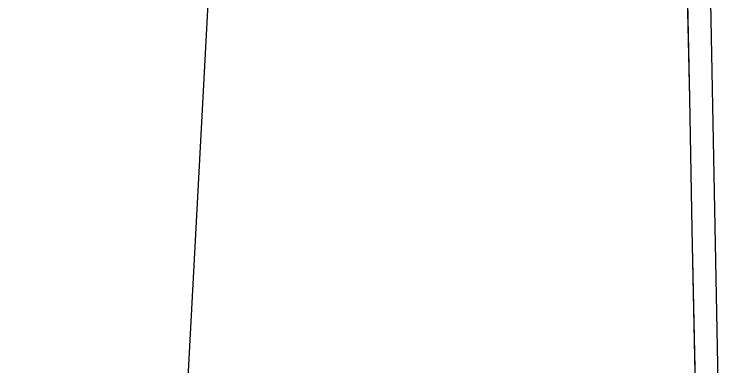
# Model space of a CAD drawing. Header units: metres. Extents: x 668617 to 675126, y 2286318 to 2293677.
# Drawn here: x 669670.1 to 669717.53, y 2287175.66 to 2287198.96 of the extents above; entities that cross this region are included whole.
import ezdxf

# ---------------------------------------------------------------- set-up
doc = ezdxf.new("R2010")
doc.units = ezdxf.units.M
doc.header["$MEASUREMENT"] = 0
for name, color, linetype in [('DMTG-PB-BANQUETAS', 251, 'Continuous'), ('DMTG-PB-LOTIFICACION', 253, 'Continuous'), ('DMTG-PB-MANZANAS', 251, 'Continuous')]:
    doc.layers.add(name, color=color, linetype=linetype)

msp = doc.modelspace()

# ---------------------------------------------------------------- linework, layer by layer
at = {"layer": 'DMTG-PB-BANQUETAS'}
msp.add_lwpolyline([(669715.89637, 2287212.32151), (669717.52829, 2287127.91129), (669715.5349, 2287125.42693), (669616.49523, 2287122.31387), (669613.63965, 2287124.82061), (669611.84436, 2287209.53028, -0.20458967), (669614.31109, 2287213.76652, -0.15864076), (669616.65723, 2287214.55765), (669663.77597, 2287215.05576), (669711.79826, 2287216.24296, -0.41579195)], format="xyb", close=True, dxfattribs=at)
at = {"layer": 'DMTG-PB-LOTIFICACION'}
for p, q in [((669714.3422, 2287212.41927), (669714.7328, 2287193.42076)), ((669683.55736, 2287211.95645), (669681.25674, 2287168.97317)), ((669714.7328, 2287193.42076), (669714.89967, 2287184.73139)), ((669714.89967, 2287184.73139), (669715.2757, 2287166.81282))]:
    msp.add_line(p, q, dxfattribs=at)
at = {"layer": 'DMTG-PB-MANZANAS'}
msp.add_lwpolyline([(669669.72463, 2287211.74997), (669683.76387, 2287211.95953), (669704.61271, 2287212.27799), (669714.3422, 2287212.41927), (669714.7328, 2287193.42076), (669714.89967, 2287184.73139), (669715.2757, 2287166.81282), (669715.42552, 2287159.78339), (669716.1015, 2287127.73597), (669700.08296, 2287127.35801), (669680.08479, 2287126.88316), (669665.2962, 2287126.52041)], dxfattribs=at)

doc.saveas('drawing.dxf')
